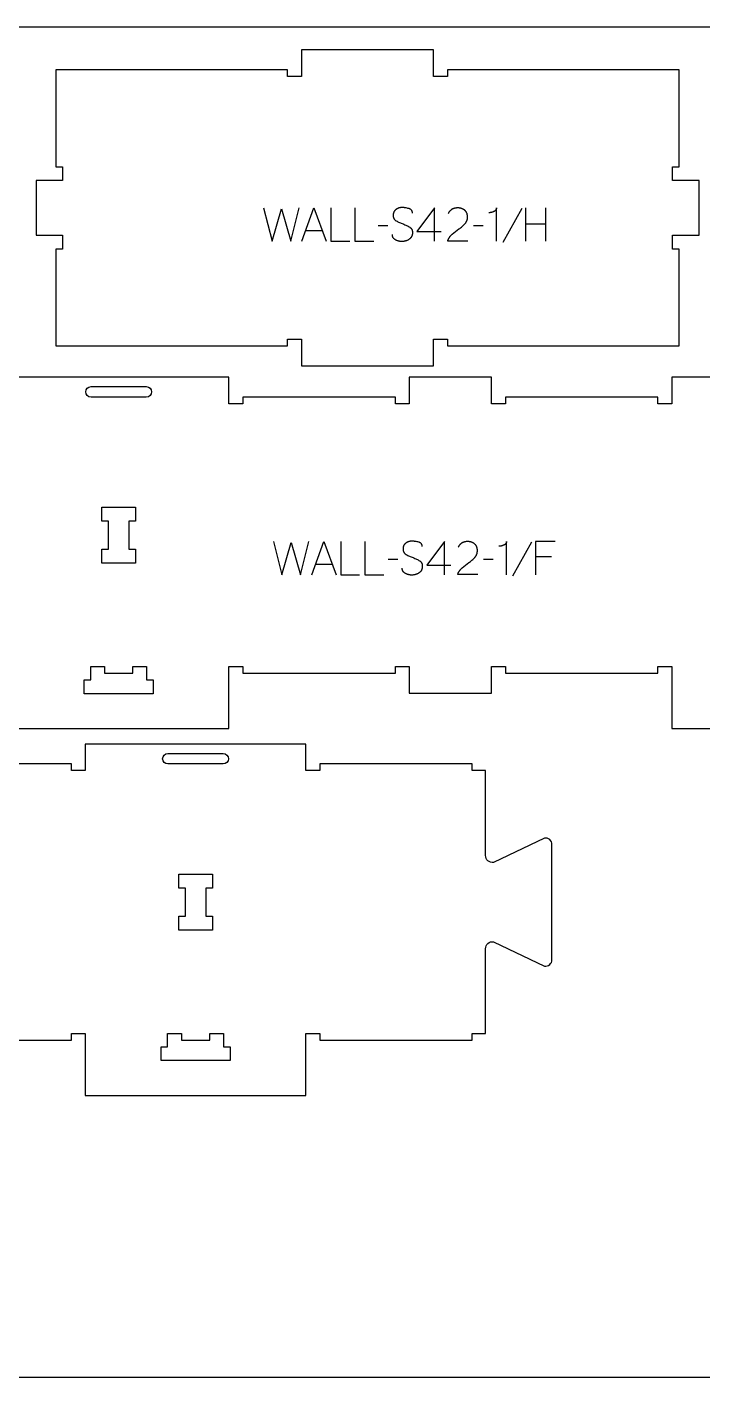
# Model space of a CAD drawing. Extents: x -20252 to -17068, y -19593 to -11999.
# Drawn here: x -18439 to -17828, y -15243 to -14023 of the extents above; entities that cross this region are included whole.
import ezdxf

# ---------------------------------------------------------------- set-up
doc = ezdxf.new("R2010")
doc.units = 0
for name, color, linetype in [('0_SHEET_SPRUCEPLY_2440X122', 1, 'CONTINUOUS'), ('1_ANYTOOL_1MMDEEP_LABELS_S', 2, 'CONTINUOUS'), ('3_ANYTOOL_CUTTHROUGH_INSID', 4, 'CONTINUOUS'), ('4_ANYTOOL_CUTTHROUGH_OUTSI', 5, 'CONTINUOUS')]:
    doc.layers.add(name, color=color, linetype=linetype)

msp = doc.modelspace()

# ---------------------------------------------------------------- linework, layer by layer
at = {"layer": '0_SHEET_SPRUCEPLY_2440X122'}
msp.add_lwpolyline([(-19879.9, -14023.3), (-19879.9, -15243.3), (-17439.9, -15243.3), (-17439.9, -14023.3)], close=True, dxfattribs=at)
at = {"layer": '1_ANYTOOL_1MMDEEP_LABELS_S'}
for points in [[(-18224.9, -14186.8), (-18217.1, -14216.8), (-18208.7, -14187.7), (-18200.2, -14216.8), (-18192.7, -14186.8)], [(-18190.1, -14216.8), (-18179.3, -14186.8), (-18168.2, -14216.8)], [(-18163.9, -14186.8), (-18163.9, -14216.8), (-18146.8, -14216.8)], [(-18142.1, -14186.8), (-18142.1, -14216.8), (-18125, -14216.8)], [(-18090.1, -14191.4), (-18090.1, -14191.2), (-18090.1, -14191.1), (-18090.1, -14191), (-18090.1, -14190.9), (-18090.1, -14190.8), (-18090.2, -14190.7), (-18090.2, -14190.6), (-18090.2, -14190.5), (-18090.2, -14190.5), (-18090.2, -14190.4), (-18090.2, -14190.3), (-18090.3, -14190.2), (-18090.3, -14190.1), (-18090.3, -14190), (-18090.3, -14190), (-18090.3, -14189.9), (-18090.4, -14189.8), (-18090.4, -14189.7), (-18090.4, -14189.7), (-18090.5, -14189.6), (-18090.5, -14189.5), (-18090.5, -14189.4), (-18090.6, -14189.4), (-18090.6, -14189.3), (-18090.7, -14189.2), (-18090.7, -14189.2), (-18090.7, -14189.1), (-18090.8, -14189), (-18090.8, -14189), (-18090.9, -14188.9), (-18090.9, -14188.8), (-18091, -14188.8), (-18091, -14188.7), (-18091.1, -14188.7), (-18091.2, -14188.6), (-18091.2, -14188.5), (-18091.3, -14188.5), (-18091.3, -14188.4), (-18091.4, -14188.4), (-18091.5, -14188.3), (-18091.5, -14188.3), (-18091.6, -14188.2), (-18091.7, -14188.2), (-18091.7, -14188.1), (-18091.8, -14188.1), (-18091.9, -14188), (-18092, -14188), (-18092, -14187.9), (-18092.1, -14187.9), (-18092.2, -14187.8), (-18092.3, -14187.8), (-18092.4, -14187.7), (-18092.6, -14187.6), (-18092.8, -14187.6), (-18093, -14187.5), (-18093.2, -14187.4), (-18093.4, -14187.4), (-18094.2, -14187.2), (-18095, -14187), (-18095.8, -14186.8), (-18096.6, -14186.7), (-18096.9, -14186.6), (-18097.3, -14186.6), (-18097.7, -14186.5), (-18098.1, -14186.5), (-18098.4, -14186.5), (-18098.8, -14186.4), (-18099.1, -14186.4), (-18099.5, -14186.4), (-18099.7, -14186.4), (-18099.9, -14186.4), (-18100.1, -14186.4), (-18100.3, -14186.5), (-18100.5, -14186.5), (-18100.7, -14186.5), (-18100.8, -14186.5), (-18101, -14186.5), (-18101.2, -14186.6), (-18101.4, -14186.6), (-18101.6, -14186.6), (-18101.8, -14186.7), (-18101.9, -14186.7), (-18102.1, -14186.8), (-18102.3, -14186.8), (-18102.5, -14186.9), (-18102.6, -14186.9), (-18102.8, -14187), (-18103, -14187.1), (-18103.2, -14187.1), (-18103.3, -14187.2), (-18103.5, -14187.3), (-18103.7, -14187.4), (-18103.8, -14187.5), (-18104, -14187.5), (-18104.2, -14187.6), (-18104.3, -14187.7), (-18104.5, -14187.8), (-18104.6, -14187.9), (-18104.8, -14188), (-18105, -14188.1), (-18105.1, -14188.3), (-18105.3, -14188.4), (-18105.4, -14188.5), (-18105.6, -14188.6), (-18105.7, -14188.7), (-18105.8, -14188.9), (-18106, -14189), (-18106.1, -14189.1), (-18106.2, -14189.3), (-18106.3, -14189.4), (-18106.4, -14189.5), (-18106.5, -14189.7), (-18106.6, -14189.8), (-18106.7, -14190), (-18106.8, -14190.1), (-18106.9, -14190.3), (-18107, -14190.5), (-18107.1, -14190.6), (-18107.1, -14190.8), (-18107.2, -14191), (-18107.3, -14191.1), (-18107.3, -14191.3), (-18107.4, -14191.5), (-18107.4, -14191.7), (-18107.4, -14191.9), (-18107.5, -14192.1), (-18107.5, -14192.2), (-18107.5, -14192.4), (-18107.6, -14192.6), (-18107.6, -14192.8), (-18107.6, -14193), (-18107.6, -14193.2), (-18107.6, -14193.5), (-18107.6, -14193.7), (-18107.6, -14193.9), (-18107.6, -14194.1), (-18107.6, -14194.3), (-18107.5, -14194.5), (-18107.5, -14194.7), (-18107.5, -14194.9), (-18107.4, -14195.1), (-18107.4, -14195.3), (-18107.3, -14195.4), (-18107.3, -14195.6), (-18107.2, -14195.8), (-18107.2, -14195.9), (-18107.1, -14196), (-18107.1, -14196.1), (-18107.1, -14196.1), (-18107, -14196.2), (-18107, -14196.3), (-18106.9, -14196.4), (-18106.9, -14196.5), (-18106.8, -14196.5), (-18106.8, -14196.6), (-18106.8, -14196.7), (-18106.7, -14196.8), (-18106.7, -14196.8), (-18106.6, -14196.9), (-18106.6, -14197), (-18106.5, -14197.1), (-18106.4, -14197.1), (-18106.4, -14197.2), (-18106.3, -14197.3), (-18106.3, -14197.3), (-18106.2, -14197.4), (-18106.1, -14197.5), (-18106.1, -14197.5), (-18106, -14197.6), (-18105.9, -14197.7), (-18105.7, -14197.9), (-18105.6, -14198), (-18105.4, -14198.1), (-18105.3, -14198.2), (-18105.1, -14198.3), (-18104.9, -14198.4), (-18104.8, -14198.5), (-18104.1, -14198.9), (-18103.3, -14199.3), (-18102.6, -14199.7), (-18101.8, -14200), (-18101, -14200.4), (-18100.2, -14200.7), (-18099.4, -14201), (-18098.6, -14201.3), (-18097.8, -14201.6), (-18097, -14202), (-18096.2, -14202.3), (-18095.4, -14202.7), (-18094.7, -14203), (-18093.9, -14203.4), (-18093.2, -14203.8), (-18092.6, -14204.3), (-18092.4, -14204.4), (-18092.2, -14204.5), (-18092.1, -14204.6), (-18092, -14204.7), (-18091.9, -14204.7), (-18091.9, -14204.8), (-18091.8, -14204.8), (-18091.7, -14204.9), (-18091.7, -14205), (-18091.6, -14205), (-18091.5, -14205.1), (-18091.5, -14205.2), (-18091.4, -14205.2), (-18091.3, -14205.3), (-18091.3, -14205.4), (-18091.2, -14205.5), (-18091.2, -14205.5), (-18091.1, -14205.6), (-18091.1, -14205.7), (-18091, -14205.8), (-18091, -14205.8), (-18090.9, -14205.9), (-18090.9, -14206), (-18090.8, -14206.1), (-18090.8, -14206.1), (-18090.7, -14206.2), (-18090.7, -14206.3), (-18090.6, -14206.4), (-18090.6, -14206.5), (-18090.6, -14206.6), (-18090.5, -14206.6), (-18090.5, -14206.7), (-18090.5, -14206.8), (-18090.4, -14206.9), (-18090.4, -14207), (-18090.4, -14207.1), (-18090.4, -14207.2), (-18090.3, -14207.4), (-18090.3, -14207.6), (-18090.2, -14207.8), (-18090.2, -14208), (-18090.2, -14208.2), (-18090.2, -14208.4), (-18090.1, -14208.6), (-18090.1, -14208.8), (-18090.1, -14209), (-18090.1, -14209.2), (-18090.1, -14209.5), (-18090.2, -14209.7), (-18090.2, -14209.9), (-18090.2, -14210.2), (-18090.2, -14210.4), (-18090.3, -14210.6), (-18090.3, -14210.8), (-18090.4, -14211), (-18090.4, -14211.2), (-18090.5, -14211.4), (-18090.5, -14211.6), (-18090.6, -14211.8), (-18090.7, -14212), (-18090.7, -14212.2), (-18090.8, -14212.4), (-18090.9, -14212.6), (-18091, -14212.8), (-18091.1, -14213), (-18091.2, -14213.1), (-18091.3, -14213.3), (-18091.4, -14213.5), (-18091.5, -14213.6), (-18091.7, -14213.8), (-18091.8, -14213.9), (-18091.9, -14214.1), (-18092.1, -14214.2), (-18092.2, -14214.4), (-18092.3, -14214.5), (-18092.5, -14214.6), (-18092.7, -14214.8), (-18092.8, -14214.9), (-18093, -14215), (-18093.2, -14215.1), (-18093.3, -14215.3), (-18093.7, -14215.5), (-18094.1, -14215.7), (-18094.4, -14215.9), (-18094.8, -14216.1), (-18095.2, -14216.2), (-18095.5, -14216.4), (-18095.7, -14216.4), (-18095.9, -14216.5), (-18096.1, -14216.6), (-18096.3, -14216.6), (-18096.5, -14216.7), (-18096.7, -14216.7), (-18096.9, -14216.8), (-18097.1, -14216.8), (-18097.3, -14216.9), (-18097.5, -14216.9), (-18097.7, -14217), (-18097.9, -14217), (-18098.1, -14217), (-18098.3, -14217), (-18098.7, -14217.1), (-18099.1, -14217.1), (-18099.5, -14217.1), (-18099.9, -14217.1), (-18100.3, -14217.1), (-18100.7, -14217.1), (-18101.1, -14217), (-18101.5, -14217), (-18101.9, -14216.9), (-18102.3, -14216.8), (-18102.7, -14216.8), (-18103.1, -14216.6), (-18103.4, -14216.5), (-18103.8, -14216.4), (-18104.2, -14216.3), (-18104.5, -14216.1), (-18104.9, -14215.9), (-18105.2, -14215.8), (-18105.6, -14215.6), (-18105.8, -14215.5), (-18105.9, -14215.4), (-18106.1, -14215.3), (-18106.2, -14215.2), (-18106.4, -14215), (-18106.5, -14214.9), (-18106.7, -14214.8), (-18106.8, -14214.7), (-18106.9, -14214.6), (-18107, -14214.4), (-18107.1, -14214.3), (-18107.3, -14214.2), (-18107.3, -14214.1), (-18107.4, -14214), (-18107.4, -14214), (-18107.5, -14213.9), (-18107.5, -14213.8), (-18107.6, -14213.8), (-18107.6, -14213.7), (-18107.6, -14213.6), (-18107.7, -14213.5), (-18107.7, -14213.5), (-18107.8, -14213.4), (-18107.8, -14213.3), (-18107.8, -14213.2), (-18107.9, -14213.2), (-18107.9, -14213.1), (-18107.9, -14213), (-18108, -14212.9), (-18108, -14212.8), (-18108, -14212.8), (-18108.1, -14212.7), (-18108.1, -14212.5), (-18108.2, -14212.4), (-18108.2, -14212.2), (-18108.2, -14212), (-18108.3, -14211.8), (-18108.3, -14211.6), (-18108.3, -14211.5), (-18108.3, -14211.3), (-18108.3, -14211.1), (-18108.3, -14210.9)], [(-18070.1, -14216.8), (-18070.1, -14186.7), (-18086.1, -14208.1)], [(-18039.9, -14216.7), (-18058.2, -14216.7), (-18058, -14216.2), (-18058, -14216), (-18057.9, -14215.8), (-18057.8, -14215.6), (-18057.7, -14215.3), (-18057.6, -14215.1), (-18057.5, -14214.9), (-18057.4, -14214.7), (-18057.3, -14214.5), (-18057.2, -14214.3), (-18057.1, -14214.1), (-18057, -14213.9), (-18056.9, -14213.7), (-18056.7, -14213.5), (-18056.6, -14213.3), (-18056.5, -14213.1), (-18056.4, -14212.9), (-18056.2, -14212.7), (-18056.1, -14212.6), (-18055.9, -14212.4), (-18055.8, -14212.2), (-18055.6, -14212), (-18055.5, -14211.8), (-18055.3, -14211.7), (-18055.2, -14211.5), (-18055, -14211.3), (-18054.8, -14211.2), (-18054.7, -14211), (-18054.5, -14210.8), (-18054.1, -14210.5), (-18052.7, -14209.3), (-18051.2, -14208.1), (-18049.7, -14207), (-18048.1, -14205.8), (-18047.4, -14205.3), (-18046.6, -14204.7), (-18045.9, -14204.1), (-18045.2, -14203.6), (-18044.6, -14203), (-18043.9, -14202.4), (-18043.3, -14201.7), (-18042.7, -14201.1), (-18042.6, -14201), (-18042.4, -14200.8), (-18042.3, -14200.7), (-18042.2, -14200.5), (-18042, -14200.3), (-18041.9, -14200.2), (-18041.8, -14200), (-18041.7, -14199.8), (-18041.6, -14199.6), (-18041.5, -14199.5), (-18041.4, -14199.3), (-18041.3, -14199.1), (-18041.2, -14198.9), (-18041.1, -14198.7), (-18041, -14198.5), (-18040.9, -14198.4), (-18040.9, -14198.2), (-18040.8, -14198), (-18040.7, -14197.8), (-18040.7, -14197.6), (-18040.6, -14197.4), (-18040.6, -14197.2), (-18040.5, -14197), (-18040.5, -14196.8), (-18040.5, -14196.5), (-18040.4, -14196.3), (-18040.4, -14196.1), (-18040.4, -14195.9), (-18040.4, -14195.7), (-18040.4, -14195.5), (-18040.4, -14195.2), (-18040.4, -14195), (-18040.4, -14194.8), (-18040.4, -14194.5), (-18040.4, -14194.3), (-18040.4, -14194), (-18040.4, -14193.8), (-18040.4, -14193.6), (-18040.5, -14193.3), (-18040.5, -14193.1), (-18040.6, -14192.9), (-18040.6, -14192.7), (-18040.7, -14192.5), (-18040.7, -14192.3), (-18040.8, -14192), (-18040.8, -14191.8), (-18040.9, -14191.6), (-18041, -14191.5), (-18041.1, -14191.3), (-18041.2, -14191.1), (-18041.3, -14190.9), (-18041.3, -14190.7), (-18041.4, -14190.5), (-18041.6, -14190.4), (-18041.7, -14190.2), (-18041.8, -14190), (-18041.9, -14189.9), (-18042, -14189.7), (-18042.2, -14189.6), (-18042.3, -14189.4), (-18042.4, -14189.3), (-18042.6, -14189.1), (-18042.7, -14189), (-18042.9, -14188.9), (-18043, -14188.7), (-18043.2, -14188.6), (-18043.4, -14188.5), (-18043.5, -14188.4), (-18043.7, -14188.3), (-18043.9, -14188.2), (-18044.1, -14188.1), (-18044.2, -14188), (-18044.4, -14187.9), (-18044.6, -14187.8), (-18044.8, -14187.7), (-18045, -14187.6), (-18045.2, -14187.5), (-18045.4, -14187.4), (-18045.5, -14187.4), (-18045.7, -14187.3), (-18045.9, -14187.2), (-18046.2, -14187.2), (-18046.4, -14187.1), (-18046.6, -14187.1), (-18046.8, -14187), (-18047, -14187), (-18047.2, -14186.9), (-18047.4, -14186.9), (-18047.6, -14186.9), (-18047.9, -14186.8), (-18048.1, -14186.8), (-18048.3, -14186.8), (-18048.6, -14186.8), (-18048.8, -14186.8), (-18049.3, -14186.8), (-18049.6, -14186.8), (-18050, -14186.8), (-18050.4, -14186.8), (-18050.7, -14186.9), (-18051, -14186.9), (-18051.4, -14187), (-18051.7, -14187), (-18052, -14187.1), (-18052.3, -14187.2), (-18052.5, -14187.2), (-18052.6, -14187.3), (-18052.8, -14187.3), (-18052.9, -14187.4), (-18053.1, -14187.4), (-18053.2, -14187.5), (-18053.4, -14187.6), (-18053.5, -14187.6), (-18053.7, -14187.7), (-18053.8, -14187.7), (-18053.9, -14187.8), (-18054.1, -14187.9), (-18054.2, -14188), (-18054.4, -14188), (-18054.5, -14188.1), (-18054.6, -14188.2), (-18054.7, -14188.3), (-18054.9, -14188.4), (-18055, -14188.5), (-18055.1, -14188.6), (-18055.2, -14188.7), (-18055.4, -14188.8), (-18055.5, -14188.9), (-18055.6, -14189), (-18055.7, -14189.1), (-18055.8, -14189.2), (-18055.9, -14189.3), (-18056, -14189.4), (-18056.2, -14189.5), (-18056.3, -14189.6), (-18056.4, -14189.8), (-18056.5, -14189.9), (-18056.7, -14190.1), (-18056.9, -14190.4), (-18057.1, -14190.7), (-18057.2, -14191), (-18057.4, -14191.3), (-18057.6, -14191.6), (-18057.8, -14191.9)], [(-18014, -14216.8), (-18014, -14186.7), (-18014.1, -14186.9), (-18014.1, -14187), (-18014.1, -14187.2), (-18014.2, -14187.3), (-18014.2, -14187.5), (-18014.2, -14187.6), (-18014.3, -14187.7), (-18014.3, -14187.9), (-18014.4, -14188), (-18014.4, -14188.1), (-18014.5, -14188.2), (-18014.5, -14188.2), (-18014.5, -14188.3), (-18014.6, -14188.4), (-18014.6, -14188.4), (-18014.6, -14188.5), (-18014.7, -14188.5), (-18014.7, -14188.6), (-18014.7, -14188.6), (-18014.8, -14188.7), (-18014.8, -14188.7), (-18014.8, -14188.8), (-18014.9, -14188.9), (-18014.9, -14188.9), (-18015, -14189), (-18015, -14189), (-18015.1, -14189.1), (-18015.1, -14189.1), (-18015.2, -14189.2), (-18015.2, -14189.2), (-18015.3, -14189.3), (-18015.3, -14189.3), (-18015.4, -14189.4), (-18015.5, -14189.5), (-18015.6, -14189.6), (-18015.7, -14189.6), (-18015.9, -14189.7), (-18016, -14189.8), (-18016.1, -14189.9), (-18016.2, -14189.9), (-18016.4, -14190), (-18016.5, -14190.1), (-18016.7, -14190.1), (-18016.9, -14190.3), (-18017.2, -14190.4), (-18017.5, -14190.5), (-18017.8, -14190.6), (-18018.1, -14190.6), (-18018.4, -14190.7), (-18018.6, -14190.8), (-18018.9, -14190.9), (-18019.2, -14190.9), (-18019.5, -14191), (-18019.7, -14191), (-18020, -14191), (-18020.2, -14191.1), (-18020.5, -14191.1), (-18020.8, -14191.1), (-18021, -14191.1)], [(-17991.3, -14187.2), (-18008.5, -14218)], [(-17987.9, -14186.8), (-17987.9, -14216.8)], [(-17969.6, -14216.8), (-17969.6, -14186.8)], [(-18186.7, -14207.2), (-18171.8, -14207.2)], [(-18112.4, -14202.9), (-18121.1, -14203)], [(-18086.1, -14208.1), (-18064.3, -14208.1)], [(-18026.2, -14202.9), (-18035, -14203)], [(-17969.6, -14201.5), (-17987.9, -14201.5)], [(-18215.9, -14488.3), (-18208.2, -14518.3), (-18199.7, -14489.2), (-18191.3, -14518.3), (-18183.8, -14488.3)], [(-18181.2, -14518.3), (-18170.3, -14488.3), (-18159.2, -14518.3)], [(-18155, -14488.3), (-18155, -14518.3), (-18137.9, -14518.3)], [(-18133.1, -14488.3), (-18133.1, -14518.3), (-18116, -14518.3)], [(-18081.2, -14492.9), (-18081.2, -14492.7), (-18081.2, -14492.6), (-18081.2, -14492.5), (-18081.2, -14492.4), (-18081.2, -14492.3), (-18081.2, -14492.2), (-18081.2, -14492.1), (-18081.2, -14492), (-18081.2, -14492), (-18081.3, -14491.9), (-18081.3, -14491.8), (-18081.3, -14491.7), (-18081.3, -14491.6), (-18081.3, -14491.5), (-18081.4, -14491.5), (-18081.4, -14491.4), (-18081.4, -14491.3), (-18081.4, -14491.2), (-18081.5, -14491.2), (-18081.5, -14491.1), (-18081.5, -14491), (-18081.6, -14490.9), (-18081.6, -14490.9), (-18081.7, -14490.8), (-18081.7, -14490.7), (-18081.7, -14490.7), (-18081.8, -14490.6), (-18081.8, -14490.5), (-18081.9, -14490.5), (-18081.9, -14490.4), (-18082, -14490.3), (-18082, -14490.3), (-18082.1, -14490.2), (-18082.1, -14490.2), (-18082.2, -14490.1), (-18082.2, -14490), (-18082.3, -14490), (-18082.4, -14489.9), (-18082.4, -14489.9), (-18082.5, -14489.8), (-18082.6, -14489.8), (-18082.6, -14489.7), (-18082.7, -14489.7), (-18082.8, -14489.6), (-18082.8, -14489.6), (-18082.9, -14489.5), (-18083, -14489.5), (-18083.1, -14489.4), (-18083.2, -14489.4), (-18083.2, -14489.3), (-18083.3, -14489.3), (-18083.5, -14489.2), (-18083.7, -14489.1), (-18083.8, -14489.1), (-18084, -14489), (-18084.2, -14488.9), (-18084.4, -14488.9), (-18085.2, -14488.6), (-18086, -14488.5), (-18086.8, -14488.3), (-18087.6, -14488.2), (-18088, -14488.1), (-18088.4, -14488.1), (-18088.7, -14488), (-18089.1, -14488), (-18089.5, -14488), (-18089.8, -14487.9), (-18090.2, -14487.9), (-18090.5, -14487.9), (-18090.7, -14487.9), (-18090.9, -14487.9), (-18091.1, -14487.9), (-18091.3, -14488), (-18091.5, -14488), (-18091.7, -14488), (-18091.9, -14488), (-18092.1, -14488), (-18092.2, -14488.1), (-18092.4, -14488.1), (-18092.6, -14488.1), (-18092.8, -14488.2), (-18093, -14488.2), (-18093.2, -14488.3), (-18093.3, -14488.3), (-18093.5, -14488.4), (-18093.7, -14488.4), (-18093.9, -14488.5), (-18094, -14488.6), (-18094.2, -14488.6), (-18094.4, -14488.7), (-18094.5, -14488.8), (-18094.7, -14488.9), (-18094.9, -14488.9), (-18095, -14489), (-18095.2, -14489.1), (-18095.4, -14489.2), (-18095.5, -14489.3), (-18095.7, -14489.4), (-18095.8, -14489.5), (-18096, -14489.6), (-18096.2, -14489.7), (-18096.3, -14489.9), (-18096.5, -14490), (-18096.6, -14490.1), (-18096.7, -14490.2), (-18096.9, -14490.4), (-18097, -14490.5), (-18097.1, -14490.6), (-18097.2, -14490.8), (-18097.4, -14490.9), (-18097.5, -14491), (-18097.6, -14491.2), (-18097.7, -14491.3), (-18097.8, -14491.5), (-18097.9, -14491.6), (-18097.9, -14491.8), (-18098, -14492), (-18098.1, -14492.1), (-18098.2, -14492.3), (-18098.2, -14492.5), (-18098.3, -14492.6), (-18098.3, -14492.8), (-18098.4, -14493), (-18098.4, -14493.2), (-18098.5, -14493.4), (-18098.5, -14493.5), (-18098.6, -14493.7), (-18098.6, -14493.9), (-18098.6, -14494.1), (-18098.6, -14494.3), (-18098.6, -14494.5), (-18098.6, -14494.7), (-18098.6, -14495), (-18098.6, -14495.2), (-18098.6, -14495.4), (-18098.6, -14495.6), (-18098.6, -14495.8), (-18098.6, -14496), (-18098.5, -14496.2), (-18098.5, -14496.4), (-18098.5, -14496.6), (-18098.4, -14496.8), (-18098.4, -14496.9), (-18098.3, -14497.1), (-18098.2, -14497.3), (-18098.2, -14497.4), (-18098.2, -14497.5), (-18098.1, -14497.5), (-18098.1, -14497.6), (-18098.1, -14497.7), (-18098, -14497.8), (-18098, -14497.9), (-18097.9, -14498), (-18097.9, -14498), (-18097.8, -14498.1), (-18097.8, -14498.2), (-18097.7, -14498.3), (-18097.7, -14498.3), (-18097.6, -14498.4), (-18097.6, -14498.5), (-18097.5, -14498.6), (-18097.5, -14498.6), (-18097.4, -14498.7), (-18097.4, -14498.8), (-18097.3, -14498.8), (-18097.2, -14498.9), (-18097.2, -14499), (-18097.1, -14499), (-18097, -14499.1), (-18096.9, -14499.2), (-18096.8, -14499.3), (-18096.6, -14499.5), (-18096.5, -14499.6), (-18096.3, -14499.7), (-18096.2, -14499.8), (-18096, -14499.9), (-18095.8, -14500), (-18095.1, -14500.4), (-18094.4, -14500.8), (-18093.6, -14501.1), (-18092.9, -14501.5), (-18092.1, -14501.8), (-18091.3, -14502.2), (-18090.5, -14502.5), (-18089.6, -14502.8), (-18088.8, -14503.1), (-18088, -14503.5), (-18087.2, -14503.8), (-18086.5, -14504.2), (-18085.7, -14504.5), (-18085, -14504.9), (-18084.3, -14505.3), (-18083.6, -14505.8), (-18083.4, -14505.9), (-18083.3, -14506), (-18083.1, -14506.1), (-18083, -14506.2), (-18083, -14506.2), (-18082.9, -14506.3), (-18082.8, -14506.3), (-18082.8, -14506.4), (-18082.7, -14506.5), (-18082.6, -14506.5), (-18082.6, -14506.6), (-18082.5, -14506.7), (-18082.4, -14506.7), (-18082.4, -14506.8), (-18082.3, -14506.9), (-18082.3, -14506.9), (-18082.2, -14507), (-18082.1, -14507.1), (-18082.1, -14507.2), (-18082, -14507.2), (-18082, -14507.3), (-18081.9, -14507.4), (-18081.9, -14507.5), (-18081.9, -14507.6), (-18081.8, -14507.6), (-18081.8, -14507.7), (-18081.7, -14507.8), (-18081.7, -14507.9), (-18081.6, -14508), (-18081.6, -14508.1), (-18081.6, -14508.1), (-18081.5, -14508.2), (-18081.5, -14508.3), (-18081.5, -14508.4), (-18081.4, -14508.5), (-18081.4, -14508.6), (-18081.4, -14508.7), (-18081.3, -14508.9), (-18081.3, -14509.1), (-18081.3, -14509.3), (-18081.2, -14509.5), (-18081.2, -14509.7), (-18081.2, -14509.9), (-18081.2, -14510.1), (-18081.2, -14510.3), (-18081.2, -14510.5), (-18081.2, -14510.7), (-18081.2, -14511), (-18081.2, -14511.2), (-18081.2, -14511.4), (-18081.2, -14511.7), (-18081.3, -14511.9), (-18081.3, -14512.1), (-18081.4, -14512.3), (-18081.4, -14512.5), (-18081.5, -14512.7), (-18081.5, -14512.9), (-18081.6, -14513.1), (-18081.6, -14513.3), (-18081.7, -14513.5), (-18081.8, -14513.7), (-18081.9, -14513.9), (-18082, -14514.1), (-18082, -14514.3), (-18082.1, -14514.4), (-18082.2, -14514.6), (-18082.3, -14514.8), (-18082.5, -14515), (-18082.6, -14515.1), (-18082.7, -14515.3), (-18082.8, -14515.4), (-18083, -14515.6), (-18083.1, -14515.7), (-18083.2, -14515.9), (-18083.4, -14516), (-18083.5, -14516.1), (-18083.7, -14516.3), (-18083.9, -14516.4), (-18084, -14516.5), (-18084.2, -14516.6), (-18084.4, -14516.7), (-18084.7, -14517), (-18085.1, -14517.2), (-18085.5, -14517.4), (-18085.8, -14517.5), (-18086.2, -14517.7), (-18086.6, -14517.9), (-18086.8, -14517.9), (-18087, -14518), (-18087.2, -14518.1), (-18087.4, -14518.1), (-18087.5, -14518.2), (-18087.7, -14518.2), (-18087.9, -14518.3), (-18088.1, -14518.3), (-18088.3, -14518.4), (-18088.5, -14518.4), (-18088.7, -14518.4), (-18088.9, -14518.5), (-18089.1, -14518.5), (-18089.3, -14518.5), (-18089.7, -14518.6), (-18090.1, -14518.6), (-18090.6, -14518.6), (-18091, -14518.6), (-18091.4, -14518.6), (-18091.8, -14518.6), (-18092.2, -14518.5), (-18092.6, -14518.5), (-18093, -14518.4), (-18093.4, -14518.3), (-18093.7, -14518.2), (-18094.1, -14518.1), (-18094.5, -14518), (-18094.9, -14517.9), (-18095.2, -14517.8), (-18095.6, -14517.6), (-18095.9, -14517.4), (-18096.3, -14517.3), (-18096.6, -14517.1), (-18096.8, -14517), (-18097, -14516.9), (-18097.1, -14516.8), (-18097.3, -14516.6), (-18097.4, -14516.5), (-18097.6, -14516.4), (-18097.7, -14516.3), (-18097.8, -14516.2), (-18098, -14516.1), (-18098.1, -14515.9), (-18098.2, -14515.8), (-18098.3, -14515.7), (-18098.3, -14515.6), (-18098.4, -14515.5), (-18098.5, -14515.5), (-18098.5, -14515.4), (-18098.5, -14515.3), (-18098.6, -14515.3), (-18098.6, -14515.2), (-18098.7, -14515.1), (-18098.7, -14515), (-18098.8, -14515), (-18098.8, -14514.9), (-18098.8, -14514.8), (-18098.9, -14514.7), (-18098.9, -14514.7), (-18098.9, -14514.6), (-18099, -14514.5), (-18099, -14514.4), (-18099, -14514.3), (-18099.1, -14514.3), (-18099.1, -14514.2), (-18099.2, -14514), (-18099.2, -14513.8), (-18099.2, -14513.7), (-18099.3, -14513.5), (-18099.3, -14513.3), (-18099.3, -14513.1), (-18099.3, -14513), (-18099.4, -14512.8), (-18099.4, -14512.6), (-18099.4, -14512.4)], [(-18061.1, -14518.3), (-18061.1, -14488.2), (-18077.1, -14509.6)], [(-18030.9, -14518.2), (-18049.2, -14518.2), (-18049.1, -14517.7), (-18049, -14517.5), (-18048.9, -14517.3), (-18048.8, -14517.1), (-18048.7, -14516.8), (-18048.7, -14516.6), (-18048.6, -14516.4), (-18048.5, -14516.2), (-18048.4, -14516), (-18048.2, -14515.8), (-18048.1, -14515.6), (-18048, -14515.4), (-18047.9, -14515.2), (-18047.8, -14515), (-18047.7, -14514.8), (-18047.5, -14514.6), (-18047.4, -14514.4), (-18047.3, -14514.2), (-18047.1, -14514.1), (-18047, -14513.9), (-18046.8, -14513.7), (-18046.7, -14513.5), (-18046.5, -14513.3), (-18046.4, -14513.2), (-18046.2, -14513), (-18046, -14512.8), (-18045.9, -14512.7), (-18045.7, -14512.5), (-18045.5, -14512.3), (-18045.2, -14512), (-18043.7, -14510.8), (-18042.2, -14509.6), (-18040.7, -14508.5), (-18039.2, -14507.3), (-18038.4, -14506.8), (-18037.7, -14506.2), (-18037, -14505.6), (-18036.3, -14505), (-18035.6, -14504.5), (-18035, -14503.9), (-18034.4, -14503.2), (-18033.8, -14502.6), (-18033.6, -14502.5), (-18033.5, -14502.3), (-18033.3, -14502.1), (-18033.2, -14502), (-18033.1, -14501.8), (-18033, -14501.7), (-18032.8, -14501.5), (-18032.7, -14501.3), (-18032.6, -14501.1), (-18032.5, -14501), (-18032.4, -14500.8), (-18032.3, -14500.6), (-18032.2, -14500.4), (-18032.1, -14500.2), (-18032.1, -14500), (-18032, -14499.8), (-18031.9, -14499.7), (-18031.8, -14499.5), (-18031.8, -14499.3), (-18031.7, -14499.1), (-18031.7, -14498.9), (-18031.6, -14498.7), (-18031.6, -14498.5), (-18031.5, -14498.2), (-18031.5, -14498), (-18031.5, -14497.8), (-18031.5, -14497.6), (-18031.4, -14497.4), (-18031.4, -14497.2), (-18031.4, -14496.9), (-18031.4, -14496.7), (-18031.4, -14496.5), (-18031.4, -14496.2), (-18031.4, -14496), (-18031.4, -14495.8), (-18031.4, -14495.5), (-18031.5, -14495.3), (-18031.5, -14495.1), (-18031.5, -14494.8), (-18031.6, -14494.6), (-18031.6, -14494.4), (-18031.6, -14494.2), (-18031.7, -14494), (-18031.8, -14493.7), (-18031.8, -14493.5), (-18031.9, -14493.3), (-18032, -14493.1), (-18032, -14492.9), (-18032.1, -14492.8), (-18032.2, -14492.6), (-18032.3, -14492.4), (-18032.4, -14492.2), (-18032.5, -14492), (-18032.6, -14491.9), (-18032.7, -14491.7), (-18032.8, -14491.5), (-18032.9, -14491.4), (-18033.1, -14491.2), (-18033.2, -14491.1), (-18033.3, -14490.9), (-18033.5, -14490.8), (-18033.6, -14490.6), (-18033.8, -14490.5), (-18033.9, -14490.4), (-18034.1, -14490.2), (-18034.2, -14490.1), (-18034.4, -14490), (-18034.6, -14489.9), (-18034.7, -14489.8), (-18034.9, -14489.7), (-18035.1, -14489.5), (-18035.3, -14489.4), (-18035.5, -14489.4), (-18035.6, -14489.3), (-18035.8, -14489.2), (-18036, -14489.1), (-18036.2, -14489), (-18036.4, -14488.9), (-18036.6, -14488.9), (-18036.8, -14488.8), (-18037, -14488.7), (-18037.2, -14488.7), (-18037.4, -14488.6), (-18037.6, -14488.6), (-18037.8, -14488.5), (-18038, -14488.5), (-18038.2, -14488.4), (-18038.5, -14488.4), (-18038.7, -14488.4), (-18038.9, -14488.3), (-18039.1, -14488.3), (-18039.4, -14488.3), (-18039.6, -14488.3), (-18039.8, -14488.3), (-18040.3, -14488.3), (-18040.7, -14488.3), (-18041, -14488.3), (-18041.4, -14488.3), (-18041.7, -14488.3), (-18042.1, -14488.4), (-18042.4, -14488.4), (-18042.7, -14488.5), (-18043.1, -14488.6), (-18043.4, -14488.7), (-18043.5, -14488.7), (-18043.7, -14488.8), (-18043.8, -14488.8), (-18044, -14488.9), (-18044.1, -14488.9), (-18044.3, -14489), (-18044.4, -14489), (-18044.6, -14489.1), (-18044.7, -14489.2), (-18044.8, -14489.2), (-18045, -14489.3), (-18045.1, -14489.4), (-18045.3, -14489.5), (-18045.4, -14489.5), (-18045.5, -14489.6), (-18045.7, -14489.7), (-18045.8, -14489.8), (-18045.9, -14489.9), (-18046, -14490), (-18046.2, -14490.1), (-18046.3, -14490.2), (-18046.4, -14490.3), (-18046.5, -14490.4), (-18046.6, -14490.5), (-18046.7, -14490.6), (-18046.9, -14490.7), (-18047, -14490.8), (-18047.1, -14490.9), (-18047.2, -14491), (-18047.3, -14491.1), (-18047.4, -14491.3), (-18047.5, -14491.4), (-18047.7, -14491.6), (-18047.9, -14491.9), (-18048.1, -14492.2), (-18048.3, -14492.5), (-18048.5, -14492.7), (-18048.6, -14493.1), (-18048.8, -14493.4)], [(-18005.1, -14518.3), (-18005.1, -14488.2), (-18005.1, -14488.4), (-18005.1, -14488.5), (-18005.2, -14488.7), (-18005.2, -14488.8), (-18005.2, -14489), (-18005.3, -14489.1), (-18005.3, -14489.2), (-18005.4, -14489.4), (-18005.4, -14489.5), (-18005.5, -14489.6), (-18005.5, -14489.7), (-18005.5, -14489.7), (-18005.6, -14489.8), (-18005.6, -14489.8), (-18005.6, -14489.9), (-18005.7, -14490), (-18005.7, -14490), (-18005.7, -14490.1), (-18005.8, -14490.1), (-18005.8, -14490.2), (-18005.8, -14490.2), (-18005.9, -14490.3), (-18005.9, -14490.3), (-18006, -14490.4), (-18006, -14490.5), (-18006.1, -14490.5), (-18006.1, -14490.6), (-18006.1, -14490.6), (-18006.2, -14490.7), (-18006.2, -14490.7), (-18006.3, -14490.7), (-18006.3, -14490.8), (-18006.4, -14490.9), (-18006.6, -14491), (-18006.7, -14491.1), (-18006.8, -14491.1), (-18006.9, -14491.2), (-18007, -14491.3), (-18007.1, -14491.4), (-18007.3, -14491.4), (-18007.4, -14491.5), (-18007.6, -14491.6), (-18007.7, -14491.6), (-18008, -14491.7), (-18008.3, -14491.9), (-18008.6, -14492), (-18008.8, -14492.1), (-18009.1, -14492.1), (-18009.4, -14492.2), (-18009.7, -14492.3), (-18009.9, -14492.4), (-18010.2, -14492.4), (-18010.5, -14492.5), (-18010.8, -14492.5), (-18011, -14492.5), (-18011.3, -14492.6), (-18011.5, -14492.6), (-18011.8, -14492.6), (-18012.1, -14492.6)], [(-17982.4, -14488.7), (-17999.6, -14519.5)], [(-17961.1, -14488.3), (-17978.8, -14488.3), (-17978.8, -14518.3)], [(-18103.4, -14504.4), (-18112.2, -14504.5)], [(-18017.2, -14504.4), (-18026, -14504.5)], [(-17964.3, -14502.2), (-17978.8, -14502.2)], [(-18177.7, -14508.7), (-18162.8, -14508.7)], [(-18077.1, -14509.6), (-18055.4, -14509.6)]]:
    msp.add_lwpolyline(points, dxfattribs=at)
at = {"layer": '3_ANYTOOL_CUTTHROUGH_INSID', "color": 4}
for points in [[(-18380.8, -14348.3), (-18330.8, -14348.3, -1), (-18330.8, -14357.8), (-18380.8, -14357.8, -1)], [(-18311.3, -14679.8), (-18261.3, -14679.8, -1), (-18261.3, -14689.3), (-18311.3, -14689.3, -1)]]:
    msp.add_lwpolyline(points, format="xyb", close=True, dxfattribs=at)
for points in [[(-18365.1, -14495.3), (-18365.1, -14469.8), (-18371.1, -14469.8), (-18371.1, -14457.3), (-18340.6, -14457.3), (-18340.6, -14469.8), (-18346.6, -14469.8), (-18346.6, -14495.3), (-18340.6, -14495.3), (-18340.6, -14507.8), (-18371.1, -14507.8), (-18371.1, -14495.3)], [(-18343.1, -14607.3), (-18343.1, -14601.3), (-18330.6, -14601.3), (-18330.6, -14613.3), (-18324.6, -14613.3), (-18324.6, -14625.8), (-18387.1, -14625.8), (-18387.1, -14613.3), (-18381.1, -14613.3), (-18381.1, -14601.3), (-18368.6, -14601.3), (-18368.6, -14607.3)], [(-18295.5, -14826.9), (-18295.5, -14801.4), (-18301.5, -14801.4), (-18301.5, -14788.9), (-18271, -14788.9), (-18271, -14801.4), (-18277, -14801.4), (-18277, -14826.9), (-18271, -14826.9), (-18271, -14839.4), (-18301.5, -14839.4), (-18301.5, -14826.9)], [(-18273.5, -14938.8), (-18273.5, -14932.8), (-18261, -14932.8), (-18261, -14944.8), (-18255, -14944.8), (-18255, -14957.3), (-18317.5, -14957.3), (-18317.5, -14944.8), (-18311.5, -14944.8), (-18311.5, -14932.8), (-18299, -14932.8), (-18299, -14938.8)]]:
    msp.add_lwpolyline(points, close=True, dxfattribs=at)
at = {"layer": '4_ANYTOOL_CUTTHROUGH_OUTSI', "color": 5}
msp.add_lwpolyline([(-18058.5, -14311.5), (-17849, -14311.5), (-17849, -14224), (-17855, -14224), (-17855, -14211.5), (-17831, -14211.5), (-17831, -14162), (-17855, -14162), (-17855, -14149.5), (-17849, -14149.5), (-17849, -14062), (-18058.5, -14062), (-18058.5, -14068), (-18071, -14068), (-18071, -14044), (-18190.5, -14044), (-18190.5, -14068), (-18203, -14068), (-18203, -14062), (-18412.5, -14062), (-18412.5, -14149.5), (-18406.5, -14149.5), (-18406.5, -14162), (-18430.5, -14162), (-18430.5, -14211.5), (-18406.5, -14211.5), (-18406.5, -14224), (-18412.5, -14224), (-18412.5, -14311.5), (-18203, -14311.5), (-18203, -14305.5), (-18190.5, -14305.5), (-18190.5, -14329.5), (-18071, -14329.5), (-18071, -14305.5), (-18058.5, -14305.5)], close=True, dxfattribs=at)
for points in [[(-17756.1, -14339.8), (-17855.6, -14339.8), (-17855.6, -14363.8), (-17868.1, -14363.8), (-17868.1, -14357.8), (-17905.8, -14357.8), (-18006.1, -14357.8), (-18006.1, -14363.8), (-18018.6, -14363.8), (-18018.6, -14339.8), (-18093.1, -14339.8), (-18093.1, -14363.8), (-18105.6, -14363.8), (-18105.6, -14357.8), (-18205.8, -14357.8), (-18243.6, -14357.8), (-18243.6, -14363.8), (-18256.1, -14363.8), (-18256.1, -14339.8), (-18455.6, -14339.8)], [(-18455.6, -14657.3), (-18256.1, -14657.3), (-18256.1, -14601.5), (-18256.1, -14601.3), (-18243.6, -14601.3), (-18243.6, -14607.3), (-18205.8, -14607.3), (-18105.6, -14607.3), (-18105.6, -14601.3), (-18093.1, -14601.3), (-18093.1, -14625.3), (-18018.6, -14625.3), (-18018.6, -14601.3), (-18006.1, -14601.3), (-18006.1, -14607.3), (-17905.8, -14607.3), (-17868.1, -14607.3), (-17868.1, -14601.3), (-17855.6, -14601.3), (-17855.6, -14657.3), (-17756.1, -14657.3)]]:
    msp.add_lwpolyline(points, dxfattribs=at)
msp.add_lwpolyline([(-18536.5, -14938.8), (-18398.5, -14938.8), (-18398.5, -14932.8), (-18386, -14932.8), (-18386, -14988.8), (-18186.5, -14988.8), (-18186.5, -14932.8), (-18174, -14932.8), (-18174, -14938.8), (-18036, -14938.8), (-18036, -14932.8), (-18024, -14932.8), (-18024, -14856.2), (-18024, -14856.2, -0.463455), (-18016.8, -14850), (-18016.7, -14850), (-18016.7, -14850), (-17970.7, -14871.9), (-17970.7, -14871.9, 0.461625), (-17964, -14866.2), (-17964, -14762, 0.461625), (-17970.7, -14756.3), (-18016.7, -14778.2), (-18016.8, -14778.2), (-18016.8, -14778.2, -0.463455), (-18024, -14772), (-18024, -14695.3), (-18036, -14695.3), (-18036, -14689.3), (-18174, -14689.3), (-18174, -14695.3), (-18186.5, -14695.3), (-18186.5, -14671.3), (-18386, -14671.3), (-18386, -14695.3), (-18398.5, -14695.3), (-18398.5, -14689.3), (-18536.5, -14689.3)], format="xyb", dxfattribs=at)

doc.saveas('drawing.dxf')
